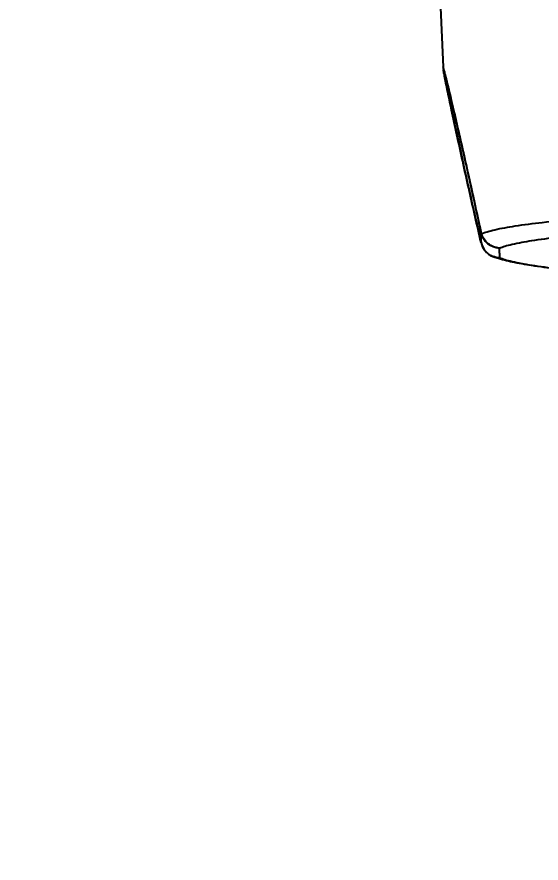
# Model space of a CAD drawing. Extents: x 0 to 1128, y 0 to 827.
# Drawn here: x 199.03 to 225.31, y 539.86 to 582.3 of the extents above; entities that cross this region are included whole.
import ezdxf

# ---------------------------------------------------------------- set-up
doc = ezdxf.new("R2010")
doc.units = 0
doc.header["$LTSCALE"] = 10
doc.header["$MEASUREMENT"] = 0
doc.header["$PDMODE"] = 3
doc.header["$PDSIZE"] = -10
doc.layers.get('0').update_dxf_attribs({"linetype": 'CONTINUOUS'})
doc.layers.get('DEFPOINTS').update_dxf_attribs({"linetype": 'CONTINUOUS'})
doc.layers.add('DEF_LAYER_ASSEM_MEMBER', color=7, linetype='CONTINUOUS')
doc.styles.add('Daelim Dimension', font='')
doc.styles.get('Daelim Dimension').set_extended_font_data('나눔고딕')
doc.dimstyles.new('DEFAULT', dxfattribs={"dimscale": 2, "dimtxt": 2, "dimasz": 2, "dimexe": 0, "dimexo": 2, "dimgap": 1, "dimtad": 1, "dimdec": 0, "dimzin": 9, "dimdsep": 46, "dimtxsty": 'Daelim Dimension', "dimcen": 0.5, "dimclrd": 5, "dimclre": 5, "dimclrt": 256, "dimadec": 1, "dimazin": 0, "dimtfac": 1, "dimtdec": 0, "dimtix": 1, "dimtmove": 0, "dimatfit": 3, "dimfxl": 1, "dimtolj": 1, "dimtzin": 1, "dimlwd": 9, "dimlwe": 9, "dimarcsym": 0})

# ---------------------------------------------------------------- blocks, each defined once
blk = doc.blocks.new('*D2')
at = {"color": 5, "lineweight": 9, "ltscale": 0.5, "transparency": 16777216}
for p, q in [((244.251, 627.328), (150.64, 627.328)), ((150.64, 623.328), (150.64, 342.467)), ((217.481, 338.467), (150.64, 338.467))]:
    blk.add_line(p, q, dxfattribs=at)
at = {"color": 5, "ltscale": 0.5, "transparency": 16777216}
for points in [[(149.974, 623.328), (151.307, 623.328), (150.64, 627.328)], [(149.974, 342.467), (151.307, 342.467), (150.64, 338.467)]]:
    blk.add_solid(points, dxfattribs=at)
at = {"layer": 'DEFPOINTS', "color": 0, "ltscale": 0.5, "transparency": 16777216}
for p in [(248.251, 627.328), (150.64, 338.467), (221.481, 338.467)]:
    blk.add_point(p, dxfattribs=at)
at = {"color": 7, "ltscale": 0.5, "transparency": 16777216, "insert": (143.197, 482.897), "char_height": 10, "attachment_point": 5, "rotation": 90, "style": 'Daelim Dimension'}
blk.add_mtext('\\A1;289', dxfattribs=at)

msp = doc.modelspace()

# ---------------------------------------------------------------- linework, layer by layer
at = {"layer": 'DEF_LAYER_ASSEM_MEMBER', "color": 7, "linetype": 'Continuous'}
for p, q in [((220.248, 583.143), (220.399, 579.779)), ((220.399, 579.779), (220.399, 579.779)), ((222.171, 571.569), (222.305, 570.984))]:
    msp.add_line(p, q, dxfattribs=at)
at = {"layer": 'DEF_LAYER_ASSEM_MEMBER', "color": 9, "linetype": 'Continuous'}
msp.add_line((222.304, 570.992), (222.305, 570.984), dxfattribs=at)
at = {"layer": 'DEF_LAYER_ASSEM_MEMBER', "color": 7, "linetype": 'Continuous'}
msp.add_lwpolyline([(220.399, 579.778), (220.404, 579.73), (220.413, 579.663), (220.424, 579.594), (220.438, 579.515), (220.455, 579.421), (220.476, 579.312), (220.501, 579.187), (220.529, 579.046), (220.561, 578.89), (220.596, 578.718), (220.634, 578.531), (220.676, 578.33), (220.722, 578.115), (220.77, 577.887), (220.822, 577.646), (220.876, 577.393), (220.933, 577.129), (220.992, 576.856), (221.053, 576.573), (221.117, 576.281), (221.182, 575.981), (221.25, 575.672), (221.32, 575.357), (221.391, 575.034), (221.464, 574.704), (221.539, 574.369), (221.615, 574.028), (221.692, 573.683), (221.77, 573.334), (221.849, 572.982), (221.929, 572.629), (222.01, 572.275), (222.09, 571.921), (222.171, 571.569)], dxfattribs=at)
at = {"layer": 'DEF_LAYER_ASSEM_MEMBER', "color": 9, "linetype": 'Continuous'}
for centre, radius, start, end in [((211.553, 571.138), 10.753, 0.4539, 1.8497), ((223.275, 571.704), 0.999, 192.6776, 267.0217), ((223.282, 571.211), 1.002, 192.6417, 207.425), ((223.273, 571.207), 0.992, 207.4493, 208.584), ((223.28, 571.211), 1.001, 208.6093, 222.3137), ((223.282, 571.215), 1.005, 222.3705, 237.2083), ((223.277, 571.208), 0.997, 237.2385, 238.9606), ((223.28, 571.214), 1.003, 238.9746, 250.6647), ((211.806, 570.346), 11.422, 0.4934, 1.8101), ((223.278, 571.207), 0.996, 250.6807, 252.1154), ((223.278, 571.209), 0.998, 252.1166, 253.922), ((223.281, 571.217), 1.006, 253.9313, 266.9238)]:
    msp.add_arc(centre, radius, start, end, dxfattribs=at)
at = {"layer": 'DEF_LAYER_ASSEM_MEMBER', "color": 7, "linetype": 'Continuous'}
msp.add_arc((223.28, 571.209), 1, 193.0142, 247.1039, dxfattribs=at)
at = {"layer": 'DEF_LAYER_ASSEM_MEMBER', "color": 9, "linetype": 'Continuous'}
for points, start_tangent, end_tangent in [([(222.329, 571.427), (221.724, 574.178), (221.411, 575.575), (221.107, 576.905), (220.963, 577.523), (220.829, 578.096), (220.766, 578.363), (220.706, 578.613), (220.651, 578.846), (220.599, 579.057), (220.553, 579.244), (220.511, 579.406), (220.476, 579.542), (220.446, 579.651), (220.424, 579.732), (220.408, 579.781), (220.4, 579.797), (220.399, 579.779)], (-0.209918, 0.977719), (0.084132, -0.996455)), ([(222.304, 570.992), (221.722, 573.547), (221.128, 576.229), (220.859, 577.473), (220.632, 578.542), (220.544, 578.973), (220.507, 579.155), (220.476, 579.313), (220.452, 579.444), (220.434, 579.546), (220.427, 579.586), (220.423, 579.617), (220.42, 579.641), (220.419, 579.656), (220.42, 579.663), (220.422, 579.662), (220.427, 579.653), (220.433, 579.635), (220.441, 579.61), (220.451, 579.577), (220.475, 579.489), (220.506, 579.373), (220.542, 579.229), (220.584, 579.061), (220.63, 578.871), (220.736, 578.429), (220.855, 577.92), (220.986, 577.359), (221.124, 576.758), (221.417, 575.473), (221.718, 574.129), (222.3, 571.485)], (-0.225154, 0.974323), (0.211885, -0.977295)), ([(222.329, 571.427), (222.612, 571.526), (222.987, 571.624), (224.007, 571.814), (225.374, 571.994), (227.069, 572.162)], (0.921408, 0.388596), (0.996262, 0.086384)), ([(222.329, 571.427), (222.3, 571.485)], (-0.603957, 0.797017), (-0.249103, 0.968477)), ([(222.304, 570.992), (222.305, 571.047), (222.305, 571.223)], (0.022839, 0.999739), (-0.007554, 0.999971)), ([(223.223, 570.707), (222.664, 570.925), (222.329, 571.427)], (-0.997945, 0.06408), (-0.28208, 0.959391)), ([(223.223, 570.707), (223.496, 570.802), (223.858, 570.897), (224.843, 571.08), (226.162, 571.254), (227.798, 571.416)], (0.921409, 0.388595), (0.996262, 0.086387)), ([(223.228, 570.444), (223.228, 570.383), (223.227, 570.212)], (0.007554, -0.999971), (-0.022839, -0.999739)), ([(223.227, 570.212), (222.891, 570.288)], (-0.999019, 0.044281), (-0.921191, 0.38911)), ([(227.763, 569.493), (226.144, 569.659), (224.836, 569.836), (223.859, 570.021), (223.499, 570.116), (223.227, 570.212)], (-0.99593, 0.090127), (-0.921214, 0.389056))]:
    msp.add_spline(points, degree=3, dxfattribs=dict(at, start_tangent=start_tangent, end_tangent=end_tangent))
at = {"layer": 'DEF_LAYER_ASSEM_MEMBER', "color": 7, "linetype": 'Continuous'}
for points, start_tangent, end_tangent in [([(223.187, 570.18), (223.109, 570.205), (222.891, 570.288)], (-0.952464, 0.304652), (-0.921214, 0.389056)), ([(227.767, 569.491), (226.259, 569.642), (224.995, 569.805), (223.982, 569.979), (223.187, 570.18)], (-0.995986, 0.089513), (-0.952464, 0.304652))]:
    msp.add_spline(points, degree=3, dxfattribs=dict(at, start_tangent=start_tangent, end_tangent=end_tangent))

# ---------------------------------------------------------------- dimensions: what is measured, and where the dimension line sits
at = {"color": 5, "ltscale": 0.5}
dim = msp.add_linear_dim(base=(150.64, 338.467), p1=(248.251, 627.328), p2=(221.481, 338.467), angle=90, dimstyle='DEFAULT', override={"dimtxt": 5, "dimdec": 0, "dimclrd": 5, "dimclre": 5, "dimclrt": 7}, dxfattribs=at)
dim.commit()
dim.dimension.update_dxf_attribs({"geometry": '*D2', "text_midpoint": (150.64, 482.897), "dimtype": 128})

doc.saveas('drawing.dxf')
